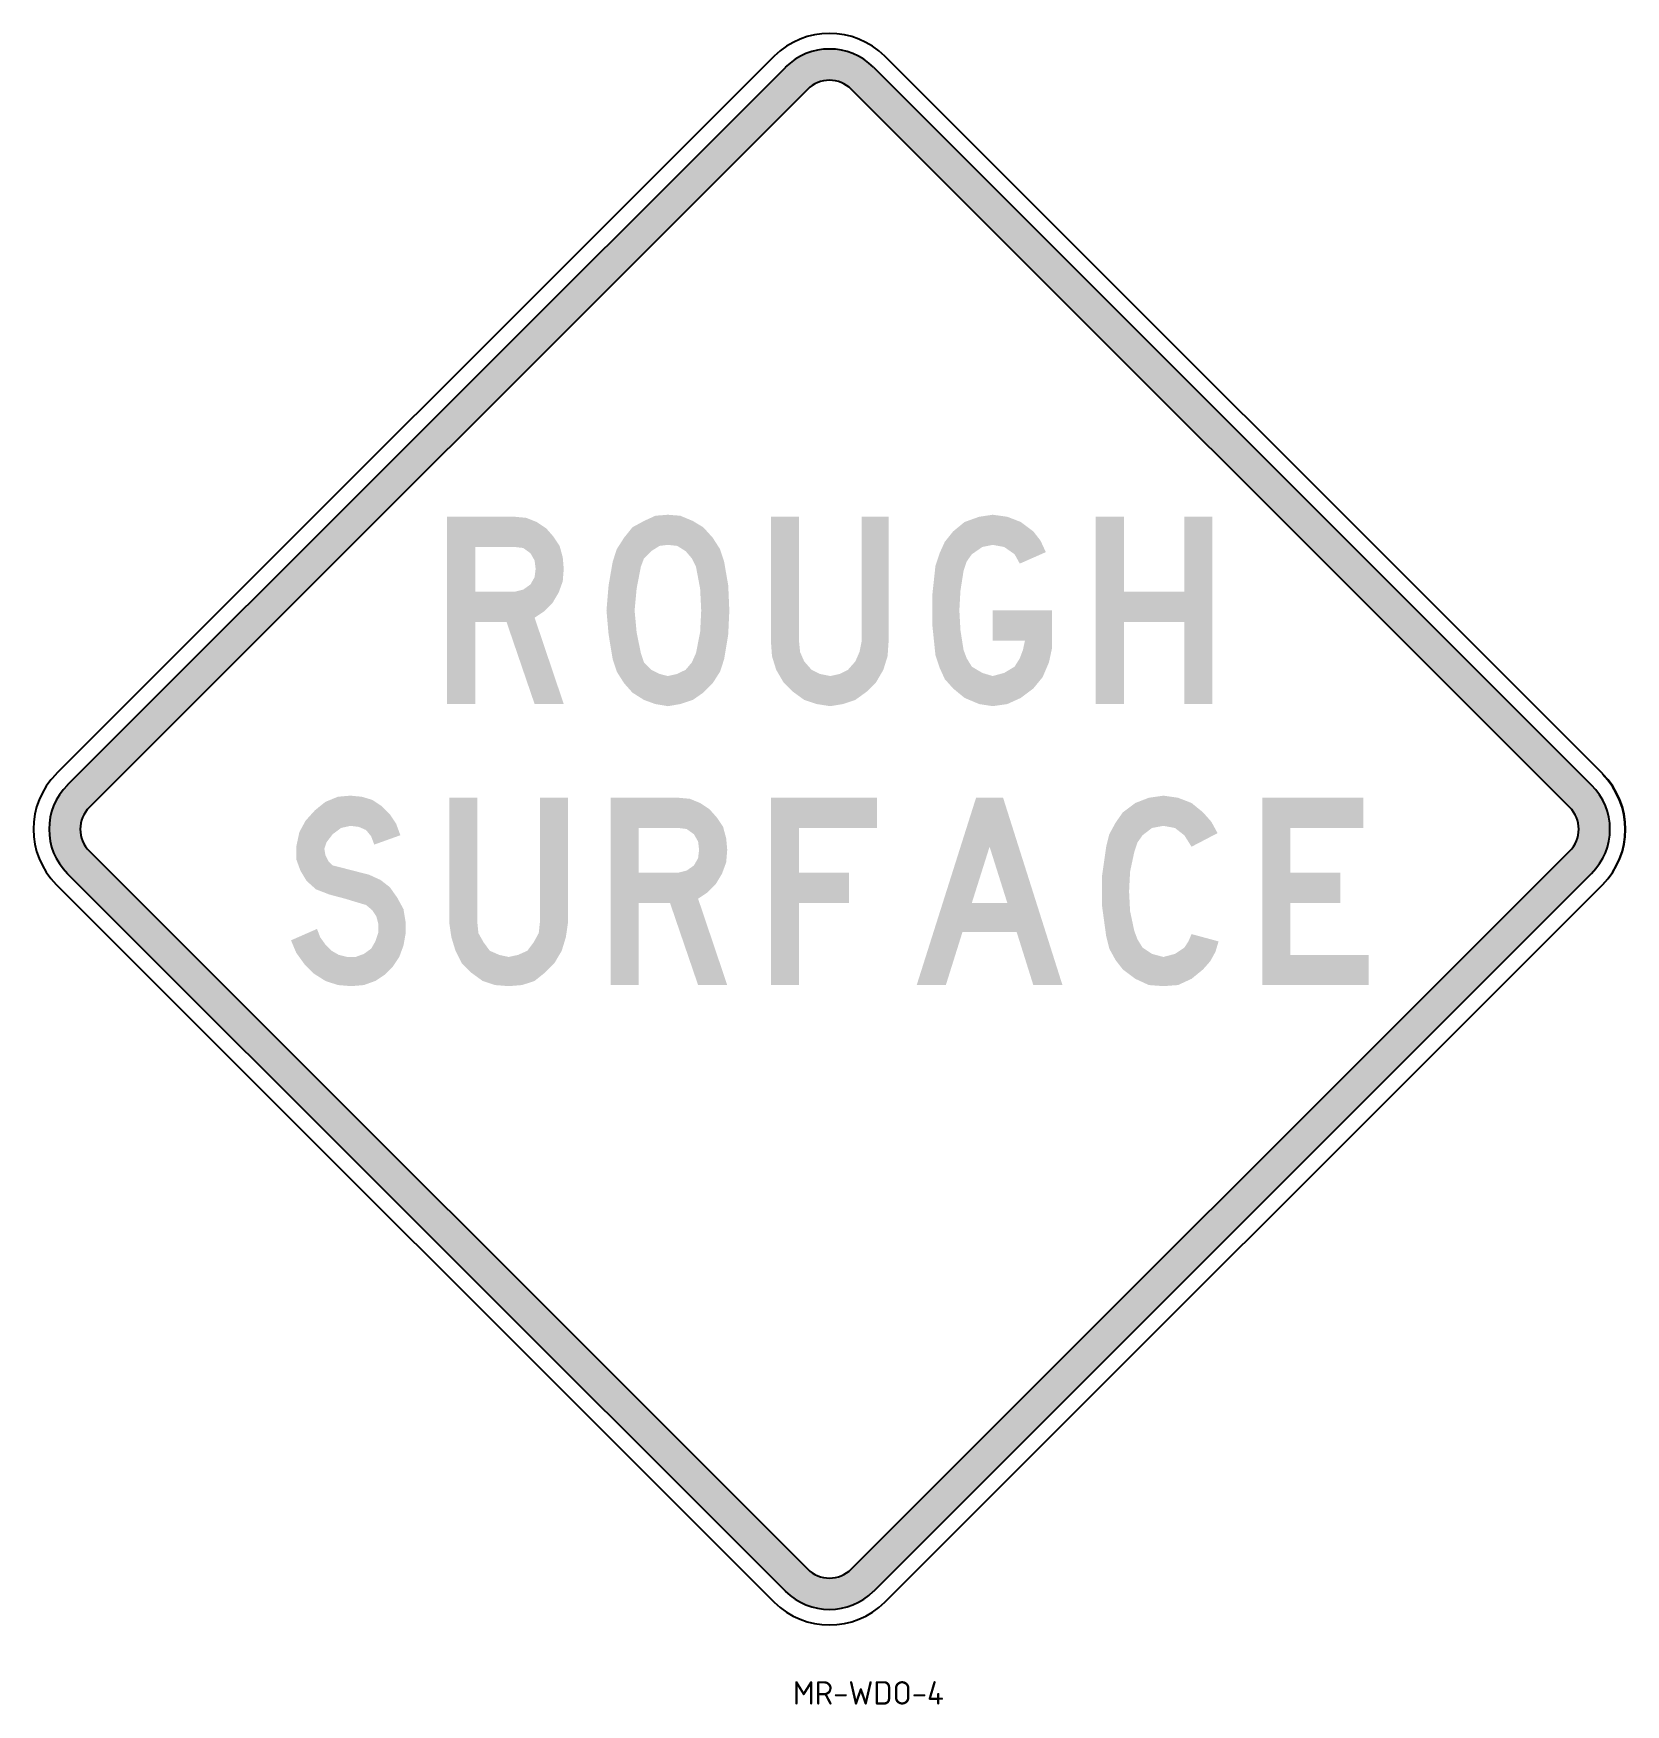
# Model space of a CAD drawing. Extents: x 130 to 334, y 36 to 250.
import ezdxf

# ---------------------------------------------------------------- set-up
doc = ezdxf.new("R2010")
doc.units = 0
doc.linetypes.add('CENTERX2', pattern=[101.6, 63.5, -12.7, 12.7, -12.7])
for name, color, linetype in [('L25', 1, 'CONTINUOUS'), ('L35', 3, 'CONTINUOUS'), ('T25', 1, 'CONTINUOUS'), ('TBLK25', 1, 'CONTINUOUS')]:
    doc.layers.add(name, color=color, linetype=linetype)
doc.styles.add('ISO', font='iso3098b.shx')

msp = doc.modelspace()

# ---------------------------------------------------------------- hatches: boundary and pattern name
at = {"layer": 'T25', "linetype": 'CENTERX2'}
h = msp.add_hatch(color=256, dxfattribs=at)
h.paths.add_polyline_path([(196.54, 177.42), (197.34, 178.76), (197.87, 180.22), (198, 181.82), (197.87, 183.29), (197.47, 184.76), (196.67, 185.96), (195.74, 187.02), (194.54, 187.82), (193.21, 188.35), (191.74, 188.49), (191.61, 188.49), (183.07, 188.49), (183.07, 164.5), (186.67, 164.5), (186.67, 175.03), (190.67, 175.03), (194.27, 164.5), (198, 164.5), (194.27, 175.56), (195.47, 176.36)])
h.paths.add_polyline_path([(186.67, 178.89), (186.67, 184.62), (191.74, 184.62), (192.81, 184.49), (193.74, 183.82), (194.27, 182.89), (194.4, 181.82), (194.27, 180.76), (193.74, 179.82), (192.81, 179.16), (191.74, 178.89)], flags=16)
h.paths.add_polyline_path([(219.2, 176.49), (219.06, 179.69), (218.53, 182.76), (218, 184.36), (217.06, 185.82), (215.86, 187.15), (214.53, 187.95), (212.93, 188.62), (211.33, 188.75), (209.73, 188.62), (208.27, 187.95), (206.8, 187.15), (205.73, 185.82), (204.8, 184.36), (204.27, 182.76), (203.74, 179.69), (203.47, 176.49), (203.74, 173.43), (204.27, 170.23), (204.8, 168.63), (205.73, 167.16), (206.8, 165.96), (208.27, 165.03), (209.73, 164.5), (211.33, 164.23), (212.93, 164.5), (214.53, 165.03), (215.86, 165.96), (217.06, 167.16), (218, 168.63), (218.53, 170.23), (219.06, 173.43)])
h.paths.add_polyline_path([(207.07, 176.49), (207.33, 179.29), (207.87, 182.09), (208.27, 183.16), (209.2, 184.09), (210.27, 184.76), (211.33, 184.89), (212.53, 184.76), (213.6, 184.09), (214.4, 183.16), (214.93, 182.09), (215.46, 179.29), (215.6, 176.49), (215.46, 173.69), (214.93, 171.03), (214.4, 169.83), (213.6, 168.89), (212.53, 168.36), (211.33, 168.09), (210.27, 168.36), (209.2, 168.89), (208.27, 169.83), (207.87, 171.03), (207.33, 173.69)], flags=16)
h.paths.add_polyline_path([(228.13, 188.49), (224.53, 188.49), (224.53, 172.49), (224.66, 170.63), (225.2, 168.89), (226.13, 167.29), (227.33, 166.09), (228.79, 165.03), (230.39, 164.5), (232.13, 164.23), (233.73, 164.5), (235.33, 165.03), (236.79, 166.09), (237.99, 167.29), (238.92, 168.89), (239.46, 170.63), (239.59, 172.49), (239.59, 188.49), (236.13, 188.49), (236.13, 172.49), (235.86, 171.16), (235.33, 169.96), (234.39, 168.89), (233.33, 168.36), (232.13, 168.09), (230.79, 168.36), (229.73, 168.89), (228.79, 169.96), (228.26, 171.16), (228.13, 172.49)])
h.paths.add_polyline_path([(248.65, 176.49), (248.79, 179.02), (249.19, 181.56), (249.59, 182.76), (250.25, 183.69), (251.59, 184.62), (252.92, 184.89), (254.39, 184.62), (255.72, 183.69), (256.39, 182.49), (259.72, 183.96), (259.05, 185.42), (258.12, 186.62), (256.52, 187.82), (254.79, 188.49), (252.92, 188.75), (251.19, 188.49), (249.32, 187.82), (247.86, 186.62), (246.79, 185.29), (246.12, 183.82), (245.59, 182.22), (245.19, 178.49), (245.19, 174.63), (245.59, 170.76), (246.12, 169.16), (246.79, 167.69), (247.86, 166.49), (249.32, 165.29), (251.19, 164.5), (252.92, 164.23), (254.79, 164.5), (256.52, 165.29), (258.12, 166.49), (259.32, 167.96), (260.12, 169.83), (260.52, 171.69), (260.52, 176.49), (252.92, 176.49), (252.92, 172.63), (257.05, 172.63), (256.79, 171.43), (256.39, 170.36), (255.72, 169.29), (254.39, 168.49), (252.92, 168.09), (251.59, 168.49), (250.25, 169.29), (249.59, 170.36), (249.19, 171.43), (248.79, 173.96)])
h.paths.add_polyline_path([(281.04, 188.49), (277.45, 188.49), (277.45, 178.89), (269.71, 178.89), (269.71, 188.49), (266.12, 188.49), (266.12, 164.5), (269.71, 164.5), (269.71, 175.03), (277.45, 175.03), (277.45, 164.5), (281.04, 164.5)])
h.paths.add_polyline_path([(169.48, 148.63), (170.68, 148.9), (171.75, 148.77), (172.68, 148.37), (173.34, 147.57), (173.74, 146.5), (177.08, 147.7), (176.54, 149.17), (175.74, 150.37), (174.68, 151.43), (173.48, 152.23), (172.14, 152.63), (170.68, 152.77), (169.08, 152.63), (167.48, 151.97), (166.15, 150.9), (164.95, 149.57), (164.15, 148.1), (163.75, 146.23), (163.75, 144.63), (164.28, 143.17), (165.08, 141.84), (166.28, 140.77), (168.01, 140.1), (170.01, 139.57), (171.75, 139.04), (172.68, 138.77), (173.48, 138.1), (174.01, 137.3), (174.28, 136.24), (174.28, 135.3), (173.88, 134.1), (173.34, 133.17), (172.41, 132.5), (171.35, 132.11), (171.21, 132.11), (170.28, 132.11), (169.21, 132.37), (168.28, 132.9), (167.48, 133.7), (166.81, 134.64), (166.41, 135.7), (163.08, 134.24), (163.75, 132.64), (164.81, 131.17), (166.01, 129.97), (167.48, 129.04), (169.08, 128.51), (170.81, 128.37), (172.41, 128.51), (173.88, 129.04), (175.08, 129.84), (176.14, 130.91), (176.94, 132.11), (177.48, 133.57), (177.74, 135.04), (177.74, 136.64), (177.48, 138.24), (176.68, 139.7), (175.74, 141.04), (174.54, 141.97), (173.08, 142.64), (170.01, 143.43), (168.41, 143.83), (167.88, 144.37), (167.48, 145.17), (167.35, 145.97), (167.61, 146.77), (168.41, 147.83)])
h.paths.add_polyline_path([(186.94, 152.5), (183.34, 152.5), (183.34, 136.5), (183.61, 134.64), (184.14, 132.9), (184.94, 131.31), (186.14, 130.11), (187.61, 129.04), (189.21, 128.51), (190.94, 128.37), (192.67, 128.51), (194.27, 129.04), (195.6, 130.11), (196.8, 131.31), (197.74, 132.9), (198.27, 134.64), (198.54, 136.5), (198.54, 152.5), (194.94, 152.5), (194.94, 136.5), (194.8, 135.17), (194.14, 133.97), (193.34, 132.9), (192.14, 132.37), (190.94, 132.11), (189.74, 132.37), (188.54, 132.9), (187.74, 133.97), (187.07, 135.17), (186.94, 136.5)])
h.paths.add_polyline_path([(216.4, 140.37), (217.46, 141.44), (218.26, 142.77), (218.8, 144.23), (218.93, 145.83), (218.8, 147.3), (218.4, 148.77), (217.6, 149.97), (216.66, 151.03), (215.46, 151.83), (214.13, 152.37), (212.67, 152.5), (212.53, 152.5), (204, 152.5), (204, 128.51), (207.6, 128.51), (207.6, 139.04), (211.6, 139.04), (215.2, 128.51), (218.93, 128.51), (215.2, 139.57)])
h.paths.add_polyline_path([(207.6, 142.9), (207.6, 148.63), (212.67, 148.63), (213.73, 148.5), (214.67, 147.83), (215.2, 146.9), (215.33, 145.83), (215.2, 144.77), (214.67, 143.83), (213.73, 143.17), (212.67, 142.9)], flags=16)
h.paths.add_polyline_path([(234.53, 142.9), (228.13, 142.9), (228.13, 148.63), (238.12, 148.63), (238.12, 152.5), (224.53, 152.5), (224.53, 128.51), (228.13, 128.51), (228.13, 139.04), (234.53, 139.04)])
h.paths.add_polyline_path([(254.25, 152.5), (250.79, 152.5), (243.19, 128.51), (246.92, 128.51), (249.05, 135.3), (255.99, 135.3), (258.12, 128.51), (261.85, 128.51)])
h.paths.add_polyline_path([(250.25, 139.04), (252.52, 146.23), (254.79, 139.04), (254.65, 139.04)], flags=16)
h.paths.add_polyline_path([(270.38, 140.5), (270.51, 143.04), (271.05, 145.57), (271.45, 146.77), (272.11, 147.7), (273.31, 148.63), (274.78, 148.9), (276.25, 148.63), (277.45, 147.7), (278.38, 146.23), (281.71, 147.97), (280.91, 149.43), (279.85, 150.63), (278.38, 151.83), (276.65, 152.5), (274.78, 152.77), (272.91, 152.5), (271.18, 151.83), (269.58, 150.63), (268.65, 149.3), (267.85, 147.83), (267.45, 146.23), (266.92, 142.5), (266.92, 138.64), (267.45, 134.77), (267.85, 133.17), (268.65, 131.71), (269.58, 130.51), (271.18, 129.31), (272.91, 128.51), (274.78, 128.37), (276.65, 128.51), (278.38, 129.31), (279.85, 130.51), (280.78, 131.57), (281.44, 132.77), (281.84, 134.1), (278.38, 135.04), (277.98, 134.1), (277.45, 133.3), (276.25, 132.5), (274.78, 132.11), (273.31, 132.5), (272.11, 133.3), (271.45, 134.37), (271.05, 135.44), (270.51, 137.97)])
h.paths.add_polyline_path([(297.44, 142.9), (291.04, 142.9), (291.04, 148.63), (300.37, 148.63), (300.37, 152.5), (287.44, 152.5), (287.44, 128.51), (301.04, 128.51), (301.04, 132.37), (291.04, 132.37), (291.04, 139.04), (297.44, 139.04)])
at = {"layer": 'TBLK25', "linetype": 'CENTERX2'}
h = msp.add_hatch(color=256, dxfattribs=at)
h.paths.add_polyline_path([(326.78, 151.3, -0.198872), (327.95, 148.47), (331.95, 148.48, 0.198872), (329.6, 154.13), (237.68, 246.05, 0.198882), (232.03, 248.4), (232.02, 244.4, -0.198897), (234.85, 243.23)])
h.paths.add_polyline_path([(229.2, 243.23, -0.198928), (232.02, 244.4), (232.03, 248.4, 0.198943), (226.37, 246.05), (134.44, 154.13, 0.198872), (132.1, 148.48), (136.1, 148.47, -0.198872), (137.27, 151.3)])
h.paths.add_polyline_path([(226.37, 50.89, 0.198952), (232.03, 48.55), (232.02, 52.55, -0.198952), (229.2, 53.72), (137.27, 145.65, -0.198952), (136.1, 148.47), (132.1, 148.48, 0.198952), (134.44, 142.82)])
h.paths.add_polyline_path([(234.85, 53.72, -0.198872), (232.02, 52.55), (232.03, 48.55, 0.198872), (237.68, 50.89), (329.6, 142.82, 0.198952), (331.95, 148.48), (327.95, 148.47, -0.198952), (326.78, 145.65)])

# ---------------------------------------------------------------- linework, layer by layer
at = {"layer": 'L25'}
msp.add_arc((323.91, 148.43), 10, 315, 45, dxfattribs=at)
at = {"layer": 'L35'}
for p, q in [((224.95, 247.47), (133.03, 155.55)), ((331.02, 155.55), (239.1, 247.47)), ((133.03, 141.4), (224.95, 49.48)), ((239.1, 49.48), (331.02, 141.4))]:
    msp.add_line(p, q, dxfattribs=at)
for centre, start, end in [((232.02, 240.4), 45, 135), ((140.1, 148.47), 135, 225), ((323.95, 148.47), 315, 45), ((232.02, 56.55), 225, 315)]:
    msp.add_arc(centre, 10, start, end, dxfattribs=at)
at = {"layer": 'TBLK25', "color": 1}
for p, q in [((226.37, 246.05), (134.44, 154.13)), ((329.6, 154.13), (237.68, 246.05)), ((229.2, 243.23), (137.27, 151.3)), ((326.78, 151.3), (234.85, 243.23)), ((137.27, 145.65), (229.2, 53.72)), ((234.85, 53.72), (326.78, 145.65)), ((134.44, 142.82), (226.37, 50.89)), ((237.68, 50.89), (329.6, 142.82))]:
    msp.add_line(p, q, dxfattribs=at)
for centre, radius, start, end in [((232.02, 240.4), 8, 45, 135), ((232.02, 240.4), 4, 45, 135), ((140.1, 148.47), 8, 135, 225), ((323.95, 148.47), 8, 315, 45), ((140.1, 148.47), 4, 135, 225), ((323.95, 148.47), 4, 315, 45), ((232.02, 56.55), 4, 225, 315), ((232.02, 56.55), 8, 225, 315)]:
    msp.add_arc(centre, radius, start, end, dxfattribs=at)

# ---------------------------------------------------------------- texts
at = {"layer": 'T25', "color": 3, "style": 'ISO'}
msp.add_text('MR-WDO-4', height=3, dxfattribs=at).set_placement((227.34, 36.35))

doc.saveas('drawing.dxf')
